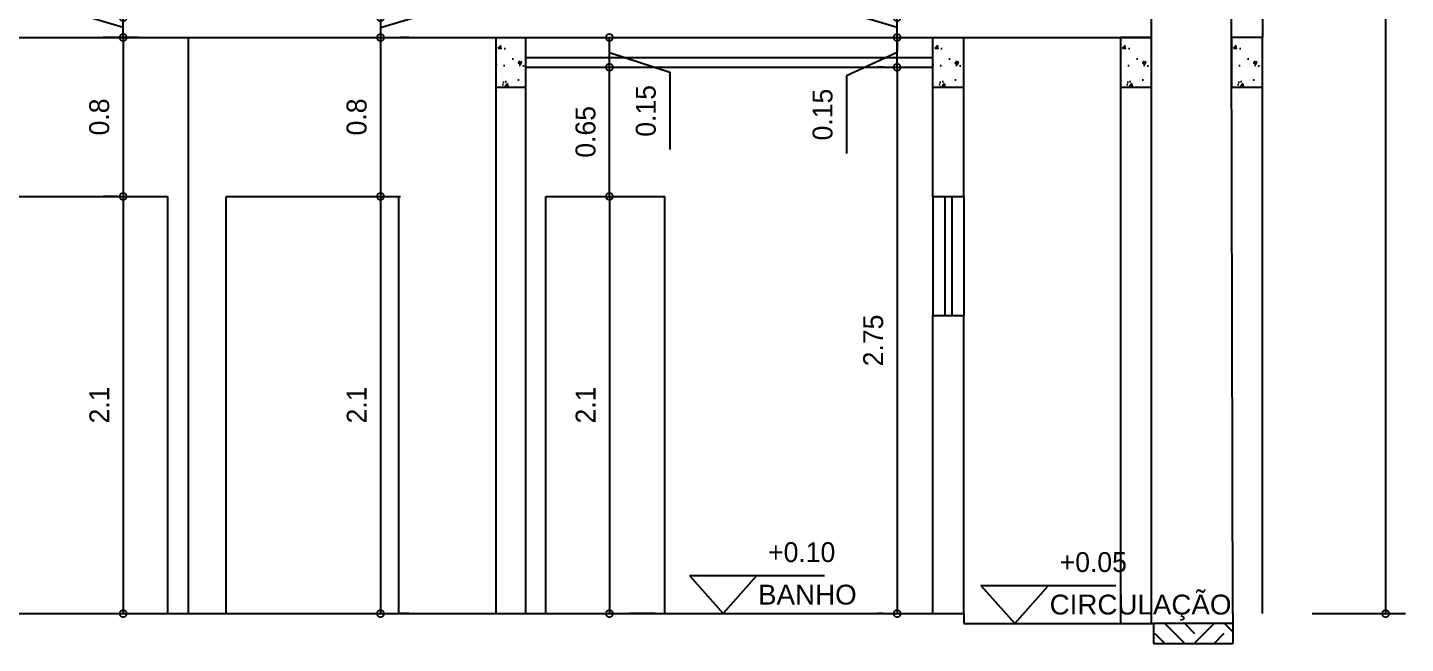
# Model space of a CAD drawing. Extents: x 130 to 509, y 87 to 225.
# Drawn here: x 377.18 to 384.12, y 98.33 to 101.43 of the extents above; entities that cross this region are included whole.
import ezdxf

# ---------------------------------------------------------------- set-up
doc = ezdxf.new("R2010")
doc.units = 0
doc.header["$LTSCALE"] = 7
doc.layers.get('0').update_dxf_attribs({"linetype": 'CONTINUOUS'})
doc.layers.get('DEFPOINTS').update_dxf_attribs({"linetype": 'CONTINUOUS'})
for name, color, linetype in [('02', 2, 'CONTINUOUS'), ('03', 3, 'CONTINUOUS'), ('04', 4, 'CONTINUOUS'), ('05', 5, 'CONTINUOUS'), ('06', 6, 'CONTINUOUS'), ('COTAS', 7, 'CONTINUOUS'), ('TEXTO', 3, 'CONTINUOUS')]:
    doc.layers.add(name, color=color, linetype=linetype)
doc.styles.add('ARIAL', font='arial.ttf', dxfattribs={"height": 0.075})
doc.dimstyles.get("Standard").update_dxf_attribs({"dimtxt": 0.18, "dimasz": 0.18, "dimexe": 0.18, "dimexo": 0.0625, "dimgap": 0.09, "dimtad": 0, "dimtih": 1, "dimtoh": 1, "dimdec": 4, "dimzin": 0, "dimdsep": 46, "dimtxsty": 'Standard', "dimcen": 0.09, "dimadec": 0, "dimazin": 0, "dimtfac": 1, "dimtdec": 4, "dimtofl": 0, "dimtmove": 0, "dimatfit": 3, "dimfxl": 1, "dimtolj": 1, "dimtzin": 0, "dimarcsym": 0})

# ---------------------------------------------------------------- blocks, each defined once
blk = doc.blocks.new('_DOTSMALL')
at = {"color": 0, "linetype": 'ByBlock', "const_width": 0.5}
blk.add_lwpolyline([(-0.0625, 0, 1), (0.0625, 0, 1)], format="xyb", close=True, dxfattribs=at)
blk = doc.blocks.new('*D317')
at = {"layer": 'COTAS', "color": 0}
for p, q in [((378.9616, 100.5843), (378.9616, 98.4843)), ((379.104, 98.4843), (379.0616, 98.4843))]:
    blk.add_line(p, q, dxfattribs=at)
at = {"layer": 'DEFPOINTS', "color": 0}
for p in [(378.854, 100.5843), (378.854, 98.4843), (378.9616, 98.4843)]:
    blk.add_point(p, dxfattribs=at)
at = {"layer": 'COTAS', "color": 0, "xscale": 0.07, "yscale": 0.07, "zscale": 0.07}
for p, rotation in [((378.9616, 100.5843), 90), ((378.9616, 98.4843), 270)]:
    blk.add_blockref('_DOTSMALL', p, dxfattribs=dict(at, rotation=rotation))
at = {"layer": 'COTAS', "color": 2, "insert": (378.8416, 99.5343), "char_height": 0.1, "attachment_point": 5, "rotation": 90}
blk.add_mtext('\\A1;2.1', dxfattribs=at)
blk = doc.blocks.new('*D300')
at = {"color": 0, "linetype": 'ByBlock'}
for p, q in [((381.7709, 144.7136), (381.7404, 144.7136)), ((381.8404, 144.7136), (381.8404, 141.9636)), ((381.7709, 141.9636), (381.7404, 141.9636))]:
    blk.add_line(p, q, dxfattribs=at)
at = {"layer": 'DEFPOINTS', "color": 0, "linetype": 'ByBlock'}
for p in [(382.0209, 144.7136), (381.8404, 141.9636), (382.0209, 141.9636)]:
    blk.add_point(p, dxfattribs=at)
at = {"color": 0, "linetype": 'ByBlock', "xscale": 0.07, "yscale": 0.07, "zscale": 0.07}
for p, rotation in [((381.8404, 144.7136), 90), ((381.8404, 141.9636), 270)]:
    blk.add_blockref('_DOTSMALL', p, dxfattribs=dict(at, rotation=rotation))
at = {"color": 2, "linetype": 'ByBlock', "insert": (381.7204, 143.3386), "char_height": 0.1, "attachment_point": 5, "rotation": 90}
blk.add_mtext('\\A1;2.75', dxfattribs=at)
blk = doc.blocks.new('*D299')
at = {"layer": 'COTAS', "color": 0}
for p, q in [((380.1146, 100.5843), (380.1146, 98.4843)), ((380.3449, 98.4843), (380.2146, 98.4843))]:
    blk.add_line(p, q, dxfattribs=at)
at = {"layer": 'DEFPOINTS', "color": 0}
for p in [(379.794, 100.5843), (380.0949, 98.4843), (380.1146, 98.4843)]:
    blk.add_point(p, dxfattribs=at)
at = {"layer": 'COTAS', "color": 0, "xscale": 0.07, "yscale": 0.07, "zscale": 0.07}
for p, rotation in [((380.1146, 100.5843), 90), ((380.1146, 98.4843), 270)]:
    blk.add_blockref('_DOTSMALL', p, dxfattribs=dict(at, rotation=rotation))
at = {"layer": 'COTAS', "color": 2, "insert": (379.9946, 99.5343), "char_height": 0.1, "attachment_point": 5, "rotation": 90}
blk.add_mtext('\\A1;2.1', dxfattribs=at)
blk = doc.blocks.new('*D297')
at = {"layer": 'COTAS', "color": 0}
for p, q in [((377.6655, 100.5843), (377.6655, 98.4843)), ((377.4253, 98.4843), (377.5655, 98.4843))]:
    blk.add_line(p, q, dxfattribs=at)
at = {"layer": 'DEFPOINTS', "color": 0}
for p in [(377.8886, 100.5843), (377.6655, 98.4843), (377.6753, 98.4843)]:
    blk.add_point(p, dxfattribs=at)
at = {"layer": 'COTAS', "color": 0, "xscale": 0.07, "yscale": 0.07, "zscale": 0.07}
for p, rotation in [((377.6655, 100.5843), 90), ((377.6655, 98.4843), 270)]:
    blk.add_blockref('_DOTSMALL', p, dxfattribs=dict(at, rotation=rotation))
at = {"layer": 'COTAS', "color": 2, "insert": (377.5455, 99.5343), "char_height": 0.1, "attachment_point": 5, "rotation": 90}
blk.add_mtext('\\A1;2.1', dxfattribs=at)
blk = doc.blocks.new('*D301')
at = {"layer": 'COTAS', "color": 0}
for p, q in [((377.4105, 101.5108), (377.4105, 101.8008)), ((377.6655, 101.4843), (377.6655, 101.5543)), ((377.6655, 101.4343), (377.4105, 101.5108)), ((377.4163, 101.4843), (377.5655, 101.4843)), ((377.6655, 101.3843), (377.6655, 101.4843)), ((377.6655, 101.3843), (377.6655, 101.4843)), ((377.6655, 101.3843), (377.6655, 101.3143))]:
    blk.add_line(p, q, dxfattribs=at)
at = {"layer": 'DEFPOINTS', "color": 0}
for p in [(377.6655, 101.4843), (377.6663, 101.4843), (377.994, 101.3843)]:
    blk.add_point(p, dxfattribs=at)
at = {"layer": 'COTAS', "color": 0, "xscale": 0.07, "yscale": 0.07, "zscale": 0.07}
for p, rotation in [((377.6655, 101.4843), 270), ((377.6655, 101.3843), 90)]:
    blk.add_blockref('_DOTSMALL', p, dxfattribs=dict(at, rotation=rotation))
at = {"layer": 'COTAS', "color": 2, "insert": (377.2905, 101.6558), "char_height": 0.1, "attachment_point": 5, "rotation": 90}
blk.add_mtext('\\A1;0.1', dxfattribs=at)
blk = doc.blocks.new('*D296')
at = {"color": 0, "linetype": 'ByBlock'}
for p, q in [((378.0209, 144.8636), (377.8424, 144.8636)), ((377.9424, 144.8636), (377.9424, 144.0636)), ((377.9155, 144.0636), (377.8424, 144.0636))]:
    blk.add_line(p, q, dxfattribs=at)
at = {"layer": 'DEFPOINTS', "color": 0, "linetype": 'ByBlock'}
for p in [(378.2709, 144.8636), (377.9424, 144.0636), (378.1655, 144.0636)]:
    blk.add_point(p, dxfattribs=at)
at = {"color": 0, "linetype": 'ByBlock', "xscale": 0.07, "yscale": 0.07, "zscale": 0.07}
for p, rotation in [((377.9424, 144.8636), 90), ((377.9424, 144.0636), 270)]:
    blk.add_blockref('_DOTSMALL', p, dxfattribs=dict(at, rotation=rotation))
at = {"color": 2, "linetype": 'ByBlock', "insert": (377.8224, 144.4636), "char_height": 0.1, "attachment_point": 5, "rotation": 90}
blk.add_mtext('\\A1;0.8', dxfattribs=at)
blk = doc.blocks.new('*D332')
at = {"layer": 'COTAS', "color": 0}
for p, q in [((379.8861, 101.3843), (380.0146, 101.3843)), ((380.1146, 101.2343), (380.1146, 101.3843)), ((380.1146, 101.3093), (380.4183, 101.21)), ((380.4183, 101.21), (380.4183, 100.82))]:
    blk.add_line(p, q, dxfattribs=at)
at = {"layer": 'DEFPOINTS', "color": 0}
for p in [(380.1146, 101.3843), (380.1361, 101.3843), (379.794, 101.2343)]:
    blk.add_point(p, dxfattribs=at)
at = {"layer": 'COTAS', "color": 0, "xscale": 0.07, "yscale": 0.07, "zscale": 0.07}
for p, rotation in [((380.1146, 101.3843), 90), ((380.1146, 101.2343), 270)]:
    blk.add_blockref('_DOTSMALL', p, dxfattribs=dict(at, rotation=rotation))
at = {"layer": 'COTAS', "color": 2, "insert": (380.2983, 101.015), "char_height": 0.1, "attachment_point": 5, "rotation": 90}
blk.add_mtext('\\A1;0.15', dxfattribs=at)
blk = doc.blocks.new('*D316')
at = {"layer": 'COTAS', "color": 0}
for p, q in [((378.9616, 101.3843), (378.9616, 100.5843)), ((378.4344, 100.5843), (379.0616, 100.5843))]:
    blk.add_line(p, q, dxfattribs=at)
at = {"layer": 'DEFPOINTS', "color": 0}
for p in [(378.854, 101.3843), (378.1844, 100.5843), (378.9616, 100.5843)]:
    blk.add_point(p, dxfattribs=at)
at = {"layer": 'COTAS', "color": 0, "xscale": 0.07, "yscale": 0.07, "zscale": 0.07}
for p, rotation in [((378.9616, 101.3843), 90), ((378.9616, 100.5843), 270)]:
    blk.add_blockref('_DOTSMALL', p, dxfattribs=dict(at, rotation=rotation))
at = {"layer": 'COTAS', "color": 2, "insert": (378.8416, 100.9843), "char_height": 0.1, "attachment_point": 5, "rotation": 90}
blk.add_mtext('\\A1;0.8', dxfattribs=at)
blk = doc.blocks.new('*D315')
at = {"layer": 'COTAS', "color": 0}
for p, q in [((379.2166, 101.5108), (379.2166, 101.8008)), ((378.9616, 101.4843), (378.9616, 101.5543)), ((378.9616, 101.4343), (379.2166, 101.5108)), ((378.9616, 101.4843), (378.9616, 101.3843)), ((378.9616, 101.4843), (378.9616, 101.3843)), ((378.9616, 101.3843), (378.9616, 101.3143)), ((379.104, 101.3843), (379.0616, 101.3843))]:
    blk.add_line(p, q, dxfattribs=at)
at = {"layer": 'DEFPOINTS', "color": 0}
for p in [(379.274, 101.4843), (378.854, 101.3843), (378.9616, 101.3843)]:
    blk.add_point(p, dxfattribs=at)
at = {"layer": 'COTAS', "color": 0, "xscale": 0.07, "yscale": 0.07, "zscale": 0.07}
for p, rotation in [((378.9616, 101.4843), 270), ((378.9616, 101.3843), 90)]:
    blk.add_blockref('_DOTSMALL', p, dxfattribs=dict(at, rotation=rotation))
at = {"layer": 'COTAS', "color": 2, "insert": (379.0966, 101.6558), "char_height": 0.1, "attachment_point": 5, "rotation": 90}
blk.add_mtext('\\A1;0.1', dxfattribs=at)
blk = doc.blocks.new('*D305')
at = {"layer": 'COTAS', "color": 0}
for p, q in [((381.3085, 101.5108), (381.3085, 101.8008)), ((381.5635, 101.4843), (381.5635, 101.5543)), ((381.5635, 101.4343), (381.3085, 101.5108)), ((381.3245, 101.4843), (381.4635, 101.4843)), ((381.5635, 101.3843), (381.5635, 101.4843)), ((381.5635, 101.3843), (381.5635, 101.4843)), ((381.5635, 101.3843), (381.5635, 101.3143))]:
    blk.add_line(p, q, dxfattribs=at)
at = {"layer": 'DEFPOINTS', "color": 0}
for p in [(381.5635, 101.4843), (381.5745, 101.4843), (381.5745, 101.3843)]:
    blk.add_point(p, dxfattribs=at)
at = {"layer": 'COTAS', "color": 0, "xscale": 0.07, "yscale": 0.07, "zscale": 0.07}
for p, rotation in [((381.5635, 101.4843), 270), ((381.5635, 101.3843), 90)]:
    blk.add_blockref('_DOTSMALL', p, dxfattribs=dict(at, rotation=rotation))
at = {"layer": 'COTAS', "color": 2, "insert": (381.1885, 101.6558), "char_height": 0.1, "attachment_point": 5, "rotation": 90}
blk.add_mtext('\\A1;0.1', dxfattribs=at)
blk = doc.blocks.new('*D304')
at = {"layer": 'COTAS', "color": 0}
for p, q in [((381.3245, 101.3843), (381.4635, 101.3843)), ((381.5635, 101.2343), (381.5635, 101.3843)), ((381.5635, 101.3093), (381.3085, 101.1912)), ((381.3085, 101.1912), (381.3085, 100.8012))]:
    blk.add_line(p, q, dxfattribs=at)
at = {"layer": 'DEFPOINTS', "color": 0}
for p in [(381.5635, 101.3843), (381.5745, 101.3843), (381.744, 101.2343)]:
    blk.add_point(p, dxfattribs=at)
at = {"layer": 'COTAS', "color": 0, "xscale": 0.07, "yscale": 0.07, "zscale": 0.07}
for p, rotation in [((381.5635, 101.3843), 90), ((381.5635, 101.2343), 270)]:
    blk.add_blockref('_DOTSMALL', p, dxfattribs=dict(at, rotation=rotation))
at = {"layer": 'COTAS', "color": 2, "insert": (381.1885, 100.9962), "char_height": 0.1, "attachment_point": 5, "rotation": 90}
blk.add_mtext('\\A1;0.15', dxfattribs=at)
blk = doc.blocks.new('*D298')
at = {"color": 0, "linetype": 'ByBlock'}
for p, q in [((380.3209, 144.7136), (380.4915, 144.7136)), ((380.3915, 144.0636), (380.3915, 144.7136)), ((380.3209, 144.0636), (380.4915, 144.0636))]:
    blk.add_line(p, q, dxfattribs=at)
at = {"layer": 'DEFPOINTS', "color": 0, "linetype": 'ByBlock'}
for p in [(380.0709, 144.7136), (380.3915, 144.7136), (380.0709, 144.0636)]:
    blk.add_point(p, dxfattribs=at)
at = {"color": 0, "linetype": 'ByBlock', "xscale": 0.07, "yscale": 0.07, "zscale": 0.07}
for p, rotation in [((380.3915, 144.7136), 90), ((380.3915, 144.0636), 270)]:
    blk.add_blockref('_DOTSMALL', p, dxfattribs=dict(at, rotation=rotation))
at = {"color": 2, "linetype": 'ByBlock', "insert": (380.2715, 144.3886), "char_height": 0.1, "attachment_point": 5, "rotation": 90}
blk.add_mtext('\\A1;0.65', dxfattribs=at)
blk = doc.blocks.new('*D328')
at = {"color": 0, "linetype": 'ByBlock'}
for p, q in [((383.9299, 148.2859), (384.4005, 148.2859)), ((384.3005, 148.2859), (384.3005, 141.9636)), ((383.9299, 141.9636), (384.4005, 141.9636))]:
    blk.add_line(p, q, dxfattribs=at)
at = {"layer": 'DEFPOINTS', "color": 0, "linetype": 'ByBlock'}
for p in [(383.6799, 148.2859), (383.6799, 141.9636), (384.3005, 141.9636)]:
    blk.add_point(p, dxfattribs=at)
at = {"color": 0, "linetype": 'ByBlock', "xscale": 0.07, "yscale": 0.07, "zscale": 0.07}
for p, rotation in [((384.3005, 148.2859), 90), ((384.3005, 141.9636), 270)]:
    blk.add_blockref('_DOTSMALL', p, dxfattribs=dict(at, rotation=rotation))
at = {"color": 2, "linetype": 'ByBlock', "insert": (384.1805, 145.1248), "char_height": 0.1, "attachment_point": 5, "rotation": 90}
blk.add_mtext('\\A1;6.32', dxfattribs=at)

msp = doc.modelspace()

# ---------------------------------------------------------------- hatches: boundary and pattern name
at = {"layer": '02'}
h = msp.add_hatch(dxfattribs=at)
h.set_pattern_fill('AR-CONC', color=256, scale=0.001, style=0)
h.set_pattern_definition([(50, (-24.46912, -14.26512), (0.18218467, -0.015939086), [0.01905, -0.20955]), (355, (-24.46912, -14.26512), (-0.03524283, 0.19105664), [0.01524, -0.16764]), (100.451, (-24.45394, -14.26645), (0.1469425, 0.17511669), [0.01619, -0.17809]), (46.1842, (-24.46912, -14.21432), (0.27107904, -0.04204233), [0.028575, -0.314325]), (96.6356, (-24.44653, -14.21782), (0.23740423, 0.24742556), [0.024285, -0.267135]), (351.184, (-24.46912, -14.21432), (0.2374046, 0.24742512), [0.02286, -0.25146]), (21, (-24.44372, -14.22702), (0.15161488, -0.10226552), [0.01905, -0.20955]), (326, (-24.44372, -14.22702), (0.06180203, 0.18418797), [0.01524, -0.16764]), (71.4514, (-24.43109, -14.23554), (0.21341649, 0.08192286), [0.01619, -0.17809]), (37.5, (-24.46912, -14.26512), (0.003088603, 0.084555039), [0, -0.165608, 0, -0.17018, 0, -0.168275]), (7.5, (-24.46912, -14.26512), (0.066819663, 0.100180575), [0, -0.097028, 0, -0.161798, 0, -0.064135]), (327.5, (-24.525764, -14.26512), (0.135590595, -0.005728744), [0, -0.0635, 0, -0.19812, 0, -0.26289]), (317.5, (-24.55116, -14.26512), (0.14812918, 0.02542649), [0, -0.08255, 0, -0.131572, 0, -0.18669])])
h.paths.add_polyline_path([(379.694, 101.3843), (379.544, 101.3843), (379.544, 101.1343), (379.694, 101.1343)])
h = msp.add_hatch(dxfattribs=at)
h.set_pattern_fill('AR-CONC', color=256, scale=0.001, style=0)
h.set_pattern_definition([(50, (-22.26912, -14.26512), (0.18218467, -0.015939086), [0.01905, -0.20955]), (355, (-22.26912, -14.26512), (-0.03524283, 0.19105664), [0.01524, -0.16764]), (100.451, (-22.25394, -14.26645), (0.1469425, 0.17511669), [0.01619, -0.17809]), (46.1842, (-22.26912, -14.21432), (0.27107904, -0.04204233), [0.028575, -0.314325]), (96.6356, (-22.24653, -14.21782), (0.23740423, 0.24742556), [0.024285, -0.267135]), (351.184, (-22.26912, -14.21432), (0.2374046, 0.24742512), [0.02286, -0.25146]), (21, (-22.24372, -14.22702), (0.15161488, -0.10226552), [0.01905, -0.20955]), (326, (-22.24372, -14.22702), (0.06180203, 0.18418797), [0.01524, -0.16764]), (71.4514, (-22.23109, -14.23554), (0.21341649, 0.08192286), [0.01619, -0.17809]), (37.5, (-22.26912, -14.26512), (0.003088603, 0.084555039), [0, -0.165608, 0, -0.17018, 0, -0.168275]), (7.5, (-22.26912, -14.26512), (0.066819663, 0.100180575), [0, -0.097028, 0, -0.161798, 0, -0.064135]), (327.5, (-22.325764, -14.26512), (0.135590595, -0.005728744), [0, -0.0635, 0, -0.19812, 0, -0.26289]), (317.5, (-22.35116, -14.26512), (0.14812918, 0.02542649), [0, -0.08255, 0, -0.131572, 0, -0.18669])])
h.paths.add_polyline_path([(381.894, 101.3843), (381.744, 101.3843), (381.744, 101.1343), (381.894, 101.1343)])
h = msp.add_hatch(dxfattribs=at)
h.set_pattern_fill('AR-CONC', color=256, scale=0.001, style=0)
h.set_pattern_definition([(50, (-21.32468, -14.26512), (0.18218467, -0.015939086), [0.01905, -0.20955]), (355, (-21.32468, -14.26512), (-0.03524283, 0.19105664), [0.01524, -0.16764]), (100.451, (-21.3095, -14.26645), (0.1469425, 0.17511669), [0.01619, -0.17809]), (46.1842, (-21.32468, -14.21432), (0.27107904, -0.04204233), [0.028575, -0.314325]), (96.6356, (-21.3021, -14.21782), (0.23740423, 0.24742556), [0.024285, -0.267135]), (351.184, (-21.32468, -14.21432), (0.2374046, 0.24742512), [0.02286, -0.25146]), (21, (-21.29928, -14.22702), (0.15161488, -0.10226552), [0.01905, -0.20955]), (326, (-21.29928, -14.22702), (0.06180203, 0.18418797), [0.01524, -0.16764]), (71.4514, (-21.28665, -14.23554), (0.21341649, 0.08192286), [0.01619, -0.17809]), (37.5, (-21.324684, -14.26512), (0.003088603, 0.084555039), [0, -0.165608, 0, -0.17018, 0, -0.168275]), (7.5, (-21.32468, -14.26512), (0.066819663, 0.100180575), [0, -0.097028, 0, -0.161798, 0, -0.064135]), (327.5, (-21.381326, -14.26512), (0.135590595, -0.005728744), [0, -0.0635, 0, -0.19812, 0, -0.26289]), (317.5, (-21.40673, -14.26512), (0.14812918, 0.02542649), [0, -0.08255, 0, -0.131572, 0, -0.18669])])
h.paths.add_polyline_path([(382.8385, 101.3843), (382.6885, 101.3843), (382.6885, 101.1343), (382.8385, 101.1343)])
h = msp.add_hatch(dxfattribs=at)
h.set_pattern_fill('AR-CONC', color=256, scale=0.001, style=0)
h.set_pattern_definition([(50, (-20.76571, -14.26512), (0.18218467, -0.015939086), [0.01905, -0.20955]), (355, (-20.76571, -14.26512), (-0.03524283, 0.19105664), [0.01524, -0.16764]), (100.451, (-20.75053, -14.26645), (0.1469425, 0.17511669), [0.01619, -0.17809]), (46.1842, (-20.76571, -14.21432), (0.27107904, -0.04204233), [0.028575, -0.314325]), (96.6356, (-20.74312, -14.21782), (0.23740423, 0.24742556), [0.024285, -0.267135]), (351.184, (-20.76571, -14.21432), (0.2374046, 0.24742512), [0.02286, -0.25146]), (21, (-20.74031, -14.22702), (0.15161488, -0.10226552), [0.01905, -0.20955]), (326, (-20.74031, -14.22702), (0.06180203, 0.18418797), [0.01524, -0.16764]), (71.4514, (-20.72768, -14.23554), (0.21341649, 0.08192286), [0.01619, -0.17809]), (37.5, (-20.765714, -14.26512), (0.003088603, 0.084555039), [0, -0.165608, 0, -0.17018, 0, -0.168275]), (7.5, (-20.76571, -14.26512), (0.066819663, 0.100180575), [0, -0.097028, 0, -0.161798, 0, -0.064135]), (327.5, (-20.822356, -14.26512), (0.135590595, -0.005728744), [0, -0.0635, 0, -0.19812, 0, -0.26289]), (317.5, (-20.84776, -14.26512), (0.14812918, 0.02542649), [0, -0.08255, 0, -0.131572, 0, -0.18669])])
h.paths.add_polyline_path([(383.3974, 101.3843), (383.2474, 101.3843), (383.2474, 101.1343), (383.3974, 101.1343)])
h = msp.add_hatch(dxfattribs=at)
h.set_pattern_fill('SOLO2', color=256, scale=0.5, style=0)
h.set_pattern_definition([(45, (-24.73912, -11.26512), (0.1, 0.3), [0.28284271, -0.28284271]), (45, (-24.68912, -11.31512), (0.1, 0.3), [0.28284271, -0.28284271]), (315, (-24.63912, -11.31512), (0.3, 0.1), [0.14142136, -0.14142136]), (315, (-24.58912, -11.26512), (0.3, 0.1), [0.14142136, -0.14142136]), (315, (-24.53912, -11.21512), (0.3, 0.1), [0.14142136, -0.14142136]), (315, (-24.48912, -11.16512), (0.3, 0.1), [0.14142136, -0.14142136])])
h.paths.add_polyline_path([(382.854, 98.4343), (382.854, 98.3343), (383.254, 98.3343), (383.254, 98.4343)])

# ---------------------------------------------------------------- linework, layer by layer
for p, q in [((381.744, 100.5843), (381.744, 99.9843)), ((381.8996, 100.5843), (381.8996, 99.9843)), ((383.254, 98.4343), (382.854, 98.4343))]:
    msp.add_line(p, q, dxfattribs=at)
at = {"layer": '03'}
for p, q in [((382.6885, 101.1343), (382.6885, 98.4343)), ((382.844, 98.4343), (382.844, 101.1343)), ((381.804, 100.5843), (381.804, 99.9843)), ((381.8396, 100.5843), (381.8396, 99.9843))]:
    msp.add_line(p, q, dxfattribs=at)
at = {"layer": '04'}
for p, q in [((377.0886, 100.5843), (377.8886, 100.5843)), ((377.8886, 100.5843), (377.8886, 98.4843))]:
    msp.add_line(p, q, dxfattribs=at)
at = {"layer": '05'}
for p, q in [((377.994, 98.4843), (377.994, 101.3843)), ((379.694, 101.2843), (381.744, 101.2843)), ((379.694, 101.2343), (381.744, 101.2343)), ((378.1844, 98.4843), (378.1844, 100.5843)), ((378.1844, 100.5843), (379.0544, 100.5843)), ((379.0544, 98.4843), (379.0544, 100.5843)), ((379.794, 98.4843), (379.794, 100.5843)), ((379.794, 100.5843), (380.394, 100.5843)), ((380.394, 98.4843), (380.394, 100.5843))]:
    msp.add_line(p, q, dxfattribs=at)
at = {"layer": '06'}
for p, q in [((383.2474, 101.3843), (383.254, 104.8066)), ((382.844, 101.3843), (382.844, 101.4843)), ((383.403, 101.4843), (383.403, 101.3843)), ((374.864, 101.3843), (382.844, 101.3843)), ((379.544, 98.4843), (379.544, 101.3843)), ((379.694, 98.4843), (379.694, 101.3843)), ((381.744, 100.5843), (381.744, 101.3843)), ((381.8996, 100.5843), (381.8996, 101.3843)), ((383.254, 98.4843), (383.2474, 101.3843)), ((383.403, 98.4843), (383.403, 101.3843)), ((379.544, 101.1343), (379.694, 101.1343)), ((381.744, 101.1343), (381.894, 101.1343)), ((382.6885, 101.1343), (382.8385, 101.1343)), ((383.2474, 101.1343), (383.3974, 101.1343)), ((381.744, 100.5843), (381.8996, 100.5843)), ((381.744, 98.4843), (381.744, 99.9843)), ((381.744, 99.9843), (381.8996, 99.9843)), ((381.8996, 98.4843), (381.8996, 99.9843)), ((374.864, 98.4843), (381.8996, 98.4843)), ((381.8996, 98.4843), (381.8996, 98.4343)), ((383.254, 98.4843), (383.254, 98.4343)), ((381.8996, 98.4343), (382.854, 98.4343)), ((382.854, 98.4343), (382.854, 98.3343)), ((383.254, 98.4343), (383.254, 98.3343)), ((382.854, 98.3343), (383.254, 98.3343))]:
    msp.add_line(p, q, dxfattribs=at)
for points in [[(382.844, 101.3843), (382.6885, 101.3843), (382.6885, 101.1343), (382.844, 101.1343)], [(383.403, 101.3843), (383.2474, 101.3843), (383.2474, 101.1343), (383.403, 101.1343)]]:
    msp.add_lwpolyline(points, close=True, dxfattribs=at)
at = {"layer": 'COTAS'}
for p, q in [((380.5172, 98.6767), (380.6872, 98.4843)), ((380.5172, 98.6767), (381.197, 98.6767)), ((380.6872, 98.4843), (380.8571, 98.6767)), ((381.9857, 98.6267), (382.6655, 98.6267)), ((381.9857, 98.6267), (382.1557, 98.4343)), ((382.1557, 98.4343), (382.3256, 98.6267))]:
    msp.add_line(p, q, dxfattribs=at)

# ---------------------------------------------------------------- texts
for s, p in [('+0.10', (380.9138, 98.7438)), ('+0.05', (382.3823, 98.6938))]:
    msp.add_text(s, height=0.1, dxfattribs=at).set_placement(p)
at = {"layer": 'TEXTO', "style": 'ARIAL'}
for s, p in [('BANHO', (380.8631, 98.5299)), ('CIRCULAÇÃO', (382.3316, 98.4799))]:
    msp.add_text(s, height=0.1, dxfattribs=at).set_placement(p)

# ---------------------------------------------------------------- dimensions: what is measured, and where the dimension line sits
at = {"layer": 'COTAS'}
for base, p1, p2, picture, middle in [((384.0236, 98.4843), (383.403, 104.8066), (383.403, 98.4843), '*D328', (383.9036, 101.6454)), ((377.6655, 100.5843), (377.994, 101.3843), (377.8886, 100.5843), '*D296', (377.5455, 100.9843)), ((380.1146, 101.2343), (379.794, 100.5843), (379.794, 101.2343), '*D298', (379.9946, 100.9093)), ((381.5635, 98.4843), (381.744, 101.2343), (381.744, 98.4843), '*D300', (381.4435, 99.8593))]:
    dim = msp.add_linear_dim(base=base, p1=p1, p2=p2, angle=90, dimstyle='Standard', override={"dimtxt": 0.1, "dimasz": 0.07, "dimexe": 0.1, "dimexo": 0.25, "dimgap": 0.07, "dimtad": 1, "dimtih": 0, "dimtoh": 0, "dimdec": 2, "dimzin": 8, "dimblk1": 'DOTSMALL', "dimblk2": 'DOTSMALL', "dimsah": 1, "dimcen": -0.1, "dimclrt": 2, "dimtdec": 2, "dimtofl": 1}, dxfattribs=at)
    dim.commit()
    dim.dimension.update_dxf_attribs({"geometry": picture, "text_midpoint": middle, "insert": (-0.2769, -43.4793)})
for base, p1, p2, picture, middle in [((377.6655, 101.4843), (377.994, 101.3843), (377.6663, 101.4843), '*D301', (377.2905, 101.5808)), ((378.9616, 101.3843), (379.274, 101.4843), (378.854, 101.3843), '*D315', (379.0966, 101.5808)), ((381.5635, 101.4843), (381.5745, 101.3843), (381.5745, 101.4843), '*D305', (381.1885, 101.5808)), ((378.9616, 100.5843), (378.854, 101.3843), (378.1844, 100.5843), '*D316', (378.8416, 100.9843)), ((377.6655, 98.4843), (377.8886, 100.5843), (377.6753, 98.4843), '*D297', (377.5455, 99.5343)), ((378.9616, 98.4843), (378.854, 100.5843), (378.854, 98.4843), '*D317', (378.8416, 99.5343)), ((380.1146, 98.4843), (379.794, 100.5843), (380.0949, 98.4843), '*D299', (379.9946, 99.5343))]:
    dim = msp.add_linear_dim(base=base, p1=p1, p2=p2, angle=90, dimstyle='Standard', override={"dimtxt": 0.1, "dimasz": 0.07, "dimexe": 0.1, "dimexo": 0.25, "dimgap": 0.07, "dimtad": 1, "dimtih": 0, "dimtoh": 0, "dimdec": 2, "dimzin": 8, "dimblk1": 'DOTSMALL', "dimblk2": 'DOTSMALL', "dimsah": 1, "dimcen": -0.1, "dimse1": 1, "dimclrt": 2, "dimtdec": 2, "dimtofl": 1, "dimtmove": 1}, dxfattribs=at)
    dim.commit()
    dim.dimension.update_dxf_attribs({"geometry": picture, "text_midpoint": middle})
for base, p1, p2, picture, middle in [((380.1146, 101.3843), (379.794, 101.2343), (380.1361, 101.3843), '*D332', (380.4183, 101.14)), ((381.5635, 101.3843), (381.744, 101.2343), (381.5745, 101.3843), '*D304', (381.3085, 101.1212))]:
    dim = msp.add_linear_dim(base=base, p1=p1, p2=p2, angle=90, dimstyle='Standard', override={"dimtxt": 0.1, "dimasz": 0.07, "dimexe": 0.1, "dimexo": 0.25, "dimgap": 0.07, "dimtad": 1, "dimtih": 0, "dimtoh": 0, "dimdec": 2, "dimzin": 8, "dimblk1": 'DOTSMALL', "dimblk2": 'DOTSMALL', "dimsah": 1, "dimcen": -0.1, "dimse1": 1, "dimclrt": 2, "dimtdec": 2, "dimtofl": 1, "dimtmove": 1}, dxfattribs=at)
    dim.commit()
    dim.dimension.update_dxf_attribs({"geometry": picture, "text_midpoint": middle, "dimtype": 160})

doc.saveas('drawing.dxf')
